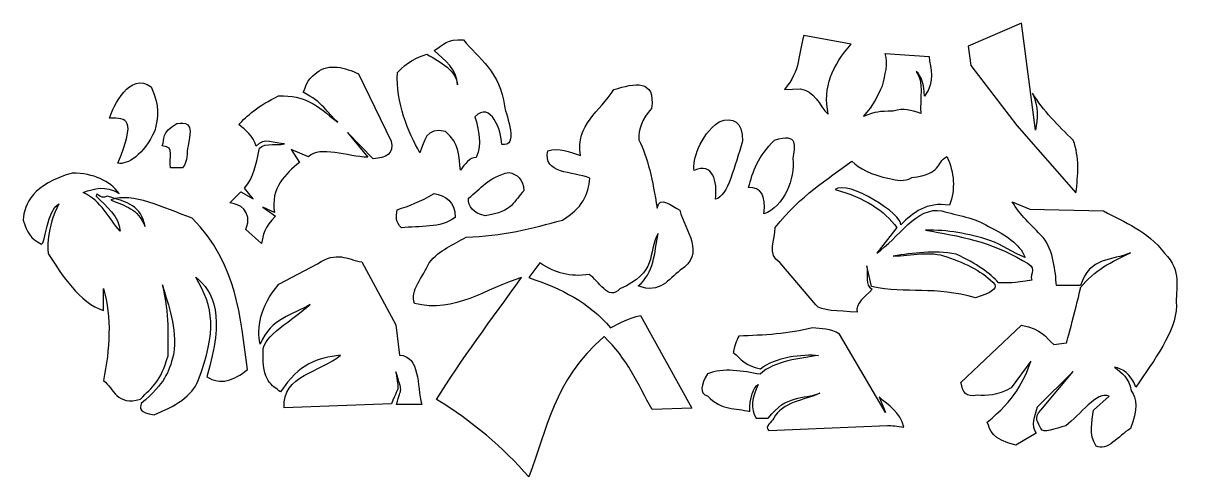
# Model space of a CAD drawing. Header units: centimetres. Extents: x -10 to 51.2, y -6.5 to 14.
# Drawn here: x 29.84 to 42.19, y -5.46 to -0.62 of the extents above; entities that cross this region are included whole.
import ezdxf

# ---------------------------------------------------------------- set-up
doc = ezdxf.new("R2010")
doc.units = ezdxf.units.CM
doc.header["$MEASUREMENT"] = 0
doc.layers.add('Layer 1', color=7, linetype='Continuous')

msp = doc.modelspace()

# ---------------------------------------------------------------- linework, layer by layer
at = {"layer": 'Layer 1', "color": 4, "lineweight": 25}
for points, knots in [([(41.05237, -2.4293), (41.05237, -2.4293), (40.42353, -1.71203), (40.42353, -1.71203), (40.42353, -1.71203), (40.42353, -1.71203), (39.93225, -1.07337), (39.93225, -1.07337), (39.93225, -1.07337), (39.93225, -1.07337), (39.90277, -0.86703), (39.90277, -0.86703), (39.90277, -0.86703), (39.90277, -0.86703), (40.47266, -0.62139), (40.47266, -0.62139), (40.47266, -0.62139), (40.47266, -0.62139), (40.62004, -1.76116), (40.62004, -1.76116), (40.62004, -1.76116), (40.64829, -1.64103), (40.65349, -1.51432), (40.59056, -1.36814), (40.59056, -1.36814), (40.70152, -1.55175), (40.86047, -1.71137), (41.02289, -1.86925), (41.02289, -1.86925), (41.09145, -2.04755), (41.07364, -2.23818), (41.05237, -2.42931), (41.05237, -2.42931), (41.05237, -2.42931), (41.05237, -2.4293), (41.05237, -2.4293)], [0, 0, 0, 0, 0.1, 0.1, 0.1, 0.1, 0.2, 0.2, 0.2, 0.2, 0.3, 0.3, 0.3, 0.3, 0.4, 0.4, 0.4, 0.4, 0.5, 0.5, 0.5, 0.5, 0.6, 0.6, 0.6, 0.6, 0.7, 0.7, 0.7, 0.7, 0.8, 0.8, 0.8, 0.8, 1, 1, 1, 1]), ([(34.06824, -2.00212), (34.1142, -1.87929), (34.12974, -1.7237), (34.33844, -1.77613), (34.33844, -1.77613), (34.49774, -1.90412), (34.47606, -2.04856), (34.50056, -2.18881), (34.50056, -2.18881), (34.54695, -2.11973), (34.59544, -2.05593), (34.6676, -2.05125), (34.6676, -2.05125), (34.72969, -1.90714), (34.69556, -1.76303), (34.65286, -1.61892), (34.65286, -1.61892), (34.81919, -1.44176), (34.94121, -1.77366), (34.9378, -1.91369), (34.9378, -1.91369), (35.12713, -1.94317), (34.98914, -1.61892), (34.96728, -1.50101), (34.96728, -1.50101), (34.93078, -1.15759), (34.68705, -0.98701), (34.53004, -0.79848), (34.53004, -0.79848), (34.35281, -0.79156), (34.32553, -0.84616), (34.22053, -0.91147), (34.22053, -0.91147), (34.32952, -1.01923), (34.4686, -1.11027), (34.46617, -1.27993), (34.46617, -1.27993), (34.45558, -1.12589), (34.29165, -1.04157), (34.14193, -0.95077), (34.14193, -0.95077), (34.03712, -0.98808), (33.93232, -1.03261), (33.82751, -1.14728), (33.82751, -1.14728), (33.80811, -1.46509), (33.94452, -1.78838), (34.06824, -2.00211), (34.06824, -2.00211), (34.06824, -2.00211), (34.06824, -2.00212), (34.06824, -2.00212)], [0, 0, 0, 0, 0.07142857, 0.07142857, 0.07142857, 0.07142857, 0.14285714, 0.14285714, 0.14285714, 0.14285714, 0.21428571, 0.21428571, 0.21428571, 0.21428571, 0.28571429, 0.28571429, 0.28571429, 0.28571429, 0.35714286, 0.35714286, 0.35714286, 0.35714286, 0.42857143, 0.42857143, 0.42857143, 0.42857143, 0.5, 0.5, 0.5, 0.5, 0.57142857, 0.57142857, 0.57142857, 0.57142857, 0.64285714, 0.64285714, 0.64285714, 0.64285714, 0.71428571, 0.71428571, 0.71428571, 0.71428571, 0.78571429, 0.78571429, 0.78571429, 0.78571429, 0.85714286, 0.85714286, 0.85714286, 0.85714286, 1, 1, 1, 1]), ([(37.9479, -1.32708), (38.12258, -1.13013), (38.09755, -0.93743), (38.15424, -0.75228), (38.15424, -0.75228), (38.15424, -0.75228), (38.66026, -0.84562), (38.66026, -0.84562), (38.66026, -0.84562), (38.45806, -1.07167), (38.35345, -1.30135), (38.41462, -1.59237), (38.41462, -1.59237), (38.31776, -1.49617), (38.26396, -1.33567), (38.11985, -1.32217), (38.11985, -1.32217), (38.11985, -1.32217), (37.9479, -1.32708), (37.9479, -1.32708)], [0, 0, 0, 0, 0.16666667, 0.16666667, 0.16666667, 0.16666667, 0.33333333, 0.33333333, 0.33333333, 0.33333333, 0.5, 0.5, 0.5, 0.5, 0.66666667, 0.66666667, 0.66666667, 0.66666667, 1, 1, 1, 1]), ([(38.79046, -1.61694), (38.92774, -1.56041), (38.95479, -1.5631), (39.10488, -1.55799), (39.10488, -1.55799), (39.22606, -1.52045), (39.28829, -1.54945), (39.39965, -1.58255), (39.39965, -1.58255), (39.38838, -1.42958), (39.43612, -1.2389), (39.35052, -1.13548), (39.35052, -1.13548), (39.40719, -1.18312), (39.43467, -1.27455), (39.43895, -1.40077), (39.43895, -1.40077), (39.56262, -1.23067), (39.49784, -1.11197), (39.48808, -0.97827), (39.48808, -0.97827), (39.48808, -0.97827), (39.02136, -0.94388), (39.02136, -0.94388), (39.02136, -0.94388), (39.05889, -1.05851), (39.01593, -1.17314), (38.99188, -1.28778), (38.99188, -1.28778), (38.93186, -1.40852), (38.90886, -1.48452), (38.79046, -1.61694)], [0, 0, 0, 0, 0.11111111, 0.11111111, 0.11111111, 0.11111111, 0.22222222, 0.22222222, 0.22222222, 0.22222222, 0.33333333, 0.33333333, 0.33333333, 0.33333333, 0.44444444, 0.44444444, 0.44444444, 0.44444444, 0.55555556, 0.55555556, 0.55555556, 0.55555556, 0.66666667, 0.66666667, 0.66666667, 0.66666667, 0.77777778, 0.77777778, 0.77777778, 0.77777778, 1, 1, 1, 1]), ([(32.38179, -2.96912), (32.39397, -2.88174), (32.41399, -2.7924), (32.52917, -2.67926), (32.52917, -2.67926), (32.52917, -2.67926), (32.39653, -2.581), (32.39653, -2.581), (32.39653, -2.581), (32.39653, -2.581), (32.51935, -2.63995), (32.51935, -2.63995), (32.51935, -2.63995), (32.47291, -2.37794), (32.63831, -2.2251), (32.78464, -2.10445), (32.78464, -2.10445), (32.78464, -2.10445), (32.69621, -1.96689), (32.69621, -1.96689), (32.69621, -1.96689), (32.69621, -1.96689), (32.8829, -2.04549), (32.8829, -2.04549), (32.8829, -2.04549), (33.00116, -1.92398), (33.30027, -2.04376), (33.51174, -2.0504), (33.51174, -2.0504), (33.51174, -2.0504), (33.29558, -1.78511), (33.29558, -1.78511), (33.29558, -1.78511), (33.29558, -1.78511), (33.5707, -2.06514), (33.5707, -2.06514), (33.5707, -2.06514), (33.70851, -2.05979), (33.79421, -2.01436), (33.7623, -1.87845), (33.7623, -1.87845), (33.7623, -1.87845), (33.41349, -1.16118), (33.41349, -1.16118), (33.41349, -1.16118), (33.2775, -1.09646), (33.09437, -1.0428), (32.97134, -1.14644), (32.97134, -1.14644), (32.83441, -1.24978), (32.86795, -1.2892), (32.82396, -1.35769), (32.82396, -1.35769), (33.03518, -1.46413), (33.07423, -1.57058), (33.19242, -1.67702), (33.19242, -1.67702), (32.95954, -1.48932), (32.84663, -1.38872), (32.56358, -1.39699), (32.56358, -1.39699), (32.34511, -1.49739), (32.21962, -1.6139), (32.14108, -1.70158), (32.14108, -1.70158), (32.21072, -1.76742), (32.29458, -1.8144), (32.32285, -1.93248), (32.32285, -1.93248), (32.40337, -1.82973), (32.52356, -1.90553), (32.62744, -1.90792), (32.62744, -1.90792), (32.53041, -1.92946), (32.35643, -1.88368), (32.35232, -1.98653), (32.35232, -1.98653), (32.31995, -2.1206), (32.3068, -2.25788), (32.20002, -2.37955), (32.20002, -2.37955), (32.20002, -2.37955), (32.29337, -2.49254), (32.29337, -2.49254), (32.29337, -2.49254), (32.29337, -2.49254), (32.16072, -2.41885), (32.16072, -2.41885), (32.16072, -2.41885), (32.16072, -2.41885), (32.04281, -2.53676), (32.04281, -2.53676), (32.04281, -2.53676), (32.13768, -2.54651), (32.29152, -2.61368), (32.21573, -2.82102), (32.21573, -2.82102), (32.21573, -2.82102), (32.3818, -2.96909), (32.3818, -2.96909), (32.3818, -2.96909), (32.3818, -2.96909), (32.38179, -2.96912), (32.38179, -2.96912)], [0, 0, 0, 0, 0.03703704, 0.03703704, 0.03703704, 0.03703704, 0.07407407, 0.07407407, 0.07407407, 0.07407407, 0.11111111, 0.11111111, 0.11111111, 0.11111111, 0.14814815, 0.14814815, 0.14814815, 0.14814815, 0.18518519, 0.18518519, 0.18518519, 0.18518519, 0.22222222, 0.22222222, 0.22222222, 0.22222222, 0.25925926, 0.25925926, 0.25925926, 0.25925926, 0.2962963, 0.2962963, 0.2962963, 0.2962963, 0.33333333, 0.33333333, 0.33333333, 0.33333333, 0.37037037, 0.37037037, 0.37037037, 0.37037037, 0.40740741, 0.40740741, 0.40740741, 0.40740741, 0.44444444, 0.44444444, 0.44444444, 0.44444444, 0.48148148, 0.48148148, 0.48148148, 0.48148148, 0.51851852, 0.51851852, 0.51851852, 0.51851852, 0.55555556, 0.55555556, 0.55555556, 0.55555556, 0.59259259, 0.59259259, 0.59259259, 0.59259259, 0.62962963, 0.62962963, 0.62962963, 0.62962963, 0.66666667, 0.66666667, 0.66666667, 0.66666667, 0.7037037, 0.7037037, 0.7037037, 0.7037037, 0.74074074, 0.74074074, 0.74074074, 0.74074074, 0.77777778, 0.77777778, 0.77777778, 0.77777778, 0.81481481, 0.81481481, 0.81481481, 0.81481481, 0.85185185, 0.85185185, 0.85185185, 0.85185185, 0.88888889, 0.88888889, 0.88888889, 0.88888889, 0.92592593, 0.92592593, 0.92592593, 0.92592593, 1, 1, 1, 1]), ([(30.7634, -1.63267), (30.95311, -1.63494), (31.04694, -1.63241), (30.85183, -2.11412), (30.85183, -2.11412), (30.955, -2.13358), (31.12695, -2.02287), (31.24486, -1.77022), (31.24486, -1.77022), (31.28109, -1.63453), (31.30133, -1.49684), (31.20556, -1.29859), (31.20556, -1.29859), (30.97957, -1.13343), (30.80271, -1.50875), (30.76341, -1.63266), (30.76341, -1.63266), (30.76341, -1.63266), (30.7634, -1.63267), (30.7634, -1.63267)], [0, 0, 0, 0, 0.16666667, 0.16666667, 0.16666667, 0.16666667, 0.33333333, 0.33333333, 0.33333333, 0.33333333, 0.5, 0.5, 0.5, 0.5, 0.66666667, 0.66666667, 0.66666667, 0.66666667, 1, 1, 1, 1]), ([(36.8337, -2.61561), (36.76093, -2.57803), (36.6141, -2.44469), (36.59297, -2.59105), (36.59297, -2.59105), (36.54318, -2.29925), (36.498, -2.05225), (36.39646, -1.86395), (36.39646, -1.86395), (36.39463, -1.75259), (36.43121, -1.64124), (36.53402, -1.52988), (36.53402, -1.52988), (36.57549, -1.21166), (36.35935, -1.26146), (36.13117, -1.32846), (36.13117, -1.32846), (35.98474, -1.56395), (35.72241, -1.70069), (35.77745, -2.03099), (35.77745, -2.03099), (35.66118, -1.99828), (35.54491, -1.94096), (35.42864, -1.98186), (35.42864, -1.98186), (35.37348, -2.23161), (35.69427, -2.1994), (35.87571, -2.27172), (35.87571, -2.27172), (35.86824, -2.44451), (35.7895, -2.5983), (35.58585, -2.71879), (35.58585, -2.71879), (35.26549, -2.80742), (34.93824, -2.89426), (34.55907, -2.90056), (34.55907, -2.90056), (34.42406, -2.98227), (34.2771, -3.03408), (34.16604, -3.17568), (34.16604, -3.17568), (34.10421, -3.32073), (33.95437, -3.47458), (34.00883, -3.60801), (34.00883, -3.60801), (34.44197, -3.71851), (34.77366, -3.44354), (35.1486, -3.33289), (35.1486, -3.33289), (34.8342, -3.77045), (34.49791, -4.21677), (34.24464, -4.62987), (34.24464, -4.62987), (34.62562, -4.86489), (34.95102, -5.1416), (35.2272, -5.45522), (35.2272, -5.45522), (35.42191, -4.95241), (35.48016, -4.44019), (36.02799, -3.96173), (36.02799, -3.96173), (36.27501, -4.19171), (36.38983, -4.47125), (36.53892, -4.73795), (36.53892, -4.73795), (36.53892, -4.73795), (36.96142, -4.72321), (36.96142, -4.72321), (36.96142, -4.72321), (36.96142, -4.72321), (36.4161, -3.73574), (36.4161, -3.73574), (36.4161, -3.73574), (36.29265, -3.76295), (36.19463, -3.81559), (36.09677, -3.86839), (36.09677, -3.86839), (35.86693, -3.59405), (35.57495, -3.45003), (35.2272, -3.33289), (35.2272, -3.33289), (35.2272, -3.33289), (35.34511, -3.17568), (35.34511, -3.17568), (35.34511, -3.17568), (35.51626, -3.28559), (35.66099, -3.33025), (35.87078, -3.2985), (35.87078, -3.2985), (35.96561, -3.36034), (36.07646, -3.59065), (36.19502, -3.4508), (36.19502, -3.4508), (36.60132, -3.28314), (36.48869, -3.07568), (36.60278, -2.86126), (36.60278, -2.86126), (36.56342, -3.07093), (36.56086, -3.2831), (36.39153, -3.42132), (36.39153, -3.42132), (36.62713, -3.50994), (36.71298, -3.34897), (36.8386, -3.25428), (36.8386, -3.25428), (37.11403, -3.08097), (36.89522, -2.83706), (36.83369, -2.61562), (36.83369, -2.61562), (36.83369, -2.61562), (36.8337, -2.61561), (36.8337, -2.61561)], [0, 0, 0, 0, 0.03448276, 0.03448276, 0.03448276, 0.03448276, 0.06896552, 0.06896552, 0.06896552, 0.06896552, 0.10344828, 0.10344828, 0.10344828, 0.10344828, 0.13793103, 0.13793103, 0.13793103, 0.13793103, 0.17241379, 0.17241379, 0.17241379, 0.17241379, 0.20689655, 0.20689655, 0.20689655, 0.20689655, 0.24137931, 0.24137931, 0.24137931, 0.24137931, 0.27586207, 0.27586207, 0.27586207, 0.27586207, 0.31034483, 0.31034483, 0.31034483, 0.31034483, 0.34482759, 0.34482759, 0.34482759, 0.34482759, 0.37931034, 0.37931034, 0.37931034, 0.37931034, 0.4137931, 0.4137931, 0.4137931, 0.4137931, 0.44827586, 0.44827586, 0.44827586, 0.44827586, 0.48275862, 0.48275862, 0.48275862, 0.48275862, 0.51724138, 0.51724138, 0.51724138, 0.51724138, 0.55172414, 0.55172414, 0.55172414, 0.55172414, 0.5862069, 0.5862069, 0.5862069, 0.5862069, 0.62068966, 0.62068966, 0.62068966, 0.62068966, 0.65517241, 0.65517241, 0.65517241, 0.65517241, 0.68965517, 0.68965517, 0.68965517, 0.68965517, 0.72413793, 0.72413793, 0.72413793, 0.72413793, 0.75862069, 0.75862069, 0.75862069, 0.75862069, 0.79310345, 0.79310345, 0.79310345, 0.79310345, 0.82758621, 0.82758621, 0.82758621, 0.82758621, 0.86206897, 0.86206897, 0.86206897, 0.86206897, 0.89655172, 0.89655172, 0.89655172, 0.89655172, 0.93103448, 0.93103448, 0.93103448, 0.93103448, 1, 1, 1, 1]), ([(31.48067, -1.69162), (31.30584, -1.79063), (31.35628, -1.85209), (31.32346, -1.92743), (31.32346, -1.92743), (31.47137, -1.94273), (31.38664, -2.04981), (31.41189, -2.16324), (31.41189, -2.16324), (31.41189, -2.16324), (31.53962, -2.16324), (31.53962, -2.16324), (31.53962, -2.16324), (31.60355, -2.08464), (31.58117, -2.00603), (31.59857, -1.92743), (31.59857, -1.92743), (31.66434, -1.65619), (31.56724, -1.68354), (31.48066, -1.69162), (31.48066, -1.69162), (31.48066, -1.69162), (31.48067, -1.69162), (31.48067, -1.69162)], [0, 0, 0, 0, 0.14285714, 0.14285714, 0.14285714, 0.14285714, 0.28571429, 0.28571429, 0.28571429, 0.28571429, 0.42857143, 0.42857143, 0.42857143, 0.42857143, 0.57142857, 0.57142857, 0.57142857, 0.57142857, 0.71428571, 0.71428571, 0.71428571, 0.71428571, 1, 1, 1, 1]), ([(36.98735, -2.19197), (37.18535, -2.10198), (37.23828, -2.3016), (37.21334, -2.49656), (37.21334, -2.49656), (37.34812, -2.47149), (37.41751, -2.1358), (37.5032, -1.87755), (37.5032, -1.87755), (37.49808, -1.66699), (37.40929, -1.61759), (37.25264, -1.67121), (37.25264, -1.67121), (37.04089, -1.82514), (36.97095, -2.08225), (36.98735, -2.19197)], [0, 0, 0, 0, 0.2, 0.2, 0.2, 0.2, 0.4, 0.4, 0.4, 0.4, 0.6, 0.6, 0.6, 0.6, 1, 1, 1, 1]), ([(37.56706, -2.37374), (37.6942, -2.36886), (37.75621, -2.45398), (37.72918, -2.65377), (37.72918, -2.65377), (37.93764, -2.58172), (38.06745, -2.27385), (38.03869, -2.06423), (38.03869, -2.06423), (38.05392, -1.93634), (38.1044, -1.78121), (37.84218, -1.86772), (37.84218, -1.86772), (37.67351, -2.03639), (37.60567, -2.20507), (37.56706, -2.37374)], [0, 0, 0, 0, 0.2, 0.2, 0.2, 0.2, 0.4, 0.4, 0.4, 0.4, 0.6, 0.6, 0.6, 0.6, 1, 1, 1, 1]), ([(39.67716, -2.04138), (39.5527, -2.11671), (39.6375, -2.22193), (39.30379, -2.26737), (39.30379, -2.26737), (39.22518, -2.31423), (39.14658, -2.2939), (39.06797, -2.2772), (39.06797, -2.2772), (38.86727, -2.23711), (38.74835, -2.16976), (38.66512, -2.09051), (38.66512, -2.09051), (38.39568, -2.29752), (38.13118, -2.44526), (37.84959, -2.79795), (37.84959, -2.79795), (37.85398, -2.9264), (37.75466, -3.08943), (37.89872, -3.17132), (37.89872, -3.17132), (37.89872, -3.17132), (38.28192, -3.6233), (38.28192, -3.6233), (38.28192, -3.6233), (38.34074, -3.69322), (38.51159, -3.68321), (38.72407, -3.70191), (38.72407, -3.70191), (38.69898, -3.61034), (38.80896, -3.53566), (38.88128, -3.45627), (38.88128, -3.45627), (38.79801, -3.40215), (38.84075, -3.32895), (38.82724, -3.20572), (38.82724, -3.20572), (38.82724, -3.20572), (38.87637, -3.4268), (38.87637, -3.4268), (38.87637, -3.4268), (39.25343, -3.50986), (39.554, -3.41824), (39.98175, -3.54962), (39.98175, -3.54962), (40.16033, -3.48946), (40.20444, -3.45431), (40.18809, -3.40715), (40.18809, -3.40715), (40.07089, -3.27096), (39.88554, -3.18345), (39.67716, -3.11238), (39.67716, -3.11238), (39.49875, -3.0398), (39.29751, -3.10418), (39.10727, -3.10255), (39.10727, -3.10255), (39.32166, -3.07103), (39.5355, -3.03786), (39.77541, -3.0829), (39.77541, -3.0829), (39.99389, -3.18443), (40.13988, -3.28596), (40.22739, -3.38749), (40.22739, -3.38749), (40.32579, -3.38498), (40.38547, -3.39699), (40.58111, -3.35801), (40.58111, -3.35801), (40.55549, -3.28923), (40.65974, -3.22045), (40.48285, -3.15167), (40.48285, -3.15167), (40.15588, -2.9505), (39.80375, -2.88769), (39.45116, -2.82742), (39.45116, -2.82742), (39.67963, -2.82127), (39.91257, -2.86424), (40.13398, -2.93567), (40.13398, -2.93567), (40.27356, -2.9807), (40.37317, -3.06753), (40.51232, -3.11727), (40.51232, -3.11727), (40.44176, -2.9617), (40.31761, -2.88964), (40.1193, -2.78811), (40.1193, -2.78811), (39.97524, -2.68974), (39.79043, -2.67291), (39.62311, -2.62107), (39.62311, -2.62107), (39.35844, -2.56909), (39.16002, -2.91467), (38.9304, -3.07305), (38.9304, -3.07305), (38.9304, -3.07305), (39.14656, -2.79793), (39.14656, -2.79793), (39.14656, -2.79793), (39.0113, -2.62156), (38.80667, -2.47987), (38.48824, -2.39508), (38.48824, -2.39508), (38.62069, -2.28018), (39.22019, -2.67119), (39.18586, -2.76845), (39.18586, -2.76845), (39.32, -2.64269), (39.45712, -2.52123), (39.70662, -2.56211), (39.70662, -2.56211), (39.76858, -2.38852), (39.75929, -2.21494), (39.67714, -2.04135), (39.67714, -2.04135), (39.67714, -2.04135), (39.67716, -2.04138), (39.67716, -2.04138)], [0, 0, 0, 0, 0.03225806, 0.03225806, 0.03225806, 0.03225806, 0.06451613, 0.06451613, 0.06451613, 0.06451613, 0.09677419, 0.09677419, 0.09677419, 0.09677419, 0.12903226, 0.12903226, 0.12903226, 0.12903226, 0.16129032, 0.16129032, 0.16129032, 0.16129032, 0.19354839, 0.19354839, 0.19354839, 0.19354839, 0.22580645, 0.22580645, 0.22580645, 0.22580645, 0.25806452, 0.25806452, 0.25806452, 0.25806452, 0.29032258, 0.29032258, 0.29032258, 0.29032258, 0.32258065, 0.32258065, 0.32258065, 0.32258065, 0.35483871, 0.35483871, 0.35483871, 0.35483871, 0.38709677, 0.38709677, 0.38709677, 0.38709677, 0.41935484, 0.41935484, 0.41935484, 0.41935484, 0.4516129, 0.4516129, 0.4516129, 0.4516129, 0.48387097, 0.48387097, 0.48387097, 0.48387097, 0.51612903, 0.51612903, 0.51612903, 0.51612903, 0.5483871, 0.5483871, 0.5483871, 0.5483871, 0.58064516, 0.58064516, 0.58064516, 0.58064516, 0.61290323, 0.61290323, 0.61290323, 0.61290323, 0.64516129, 0.64516129, 0.64516129, 0.64516129, 0.67741935, 0.67741935, 0.67741935, 0.67741935, 0.70967742, 0.70967742, 0.70967742, 0.70967742, 0.74193548, 0.74193548, 0.74193548, 0.74193548, 0.77419355, 0.77419355, 0.77419355, 0.77419355, 0.80645161, 0.80645161, 0.80645161, 0.80645161, 0.83870968, 0.83870968, 0.83870968, 0.83870968, 0.87096774, 0.87096774, 0.87096774, 0.87096774, 0.90322581, 0.90322581, 0.90322581, 0.90322581, 0.93548387, 0.93548387, 0.93548387, 0.93548387, 1, 1, 1, 1]), ([(30.04026, -2.97544), (29.91459, -2.91115), (29.89155, -2.86213), (29.84375, -2.71997), (29.84375, -2.71997), (29.8551, -2.53979), (29.94797, -2.34103), (30.36451, -2.21886), (30.36451, -2.21886), (30.60068, -2.22178), (30.76037, -2.30118), (30.86562, -2.43502), (30.86562, -2.43502), (30.71466, -2.34836), (30.60718, -2.38086), (30.48242, -2.42519), (30.48242, -2.42519), (30.68004, -2.51834), (30.75175, -2.69543), (30.87544, -2.83787), (30.87544, -2.83787), (30.86431, -2.6764), (30.73069, -2.57617), (30.61997, -2.4645), (30.61997, -2.4645), (30.63131, -2.39647), (30.65089, -2.51476), (30.73788, -2.4645), (30.73788, -2.4645), (30.95929, -2.52925), (31.10182, -2.56757), (31.14073, -2.78875), (31.14073, -2.78875), (31.06014, -2.58681), (30.93475, -2.57745), (30.77718, -2.50381), (30.77718, -2.50381), (31.0089, -2.41865), (31.33601, -2.58788), (31.64183, -2.70032), (31.64183, -2.70032), (32.12268, -3.18414), (32.15494, -3.75207), (32.23137, -4.31172), (32.23137, -4.31172), (32.08726, -4.43008), (31.94315, -4.48096), (31.79904, -4.39033), (31.79904, -4.39033), (31.99111, -3.74353), (31.87917, -3.48182), (31.68113, -3.32916), (31.68113, -3.32916), (31.87367, -3.65181), (31.906, -3.89746), (31.70569, -4.42963), (31.70569, -4.42963), (31.65112, -4.58903), (31.45005, -4.71203), (31.23897, -4.79318), (31.23897, -4.79318), (31.07994, -4.77005), (31.07952, -4.72425), (31.10141, -4.67527), (31.10141, -4.67527), (31.35697, -4.44681), (31.38731, -4.35827), (31.44531, -4.15451), (31.44531, -4.15451), (31.48281, -3.84799), (31.38777, -3.64088), (31.3274, -3.40776), (31.3274, -3.40776), (31.40601, -3.73528), (31.38635, -3.96127), (31.38635, -4.16433), (31.38635, -4.16433), (31.30278, -4.44976), (31.22424, -4.49188), (31.09158, -4.62613), (31.09158, -4.62613), (30.83721, -4.70454), (30.81146, -4.51625), (30.69855, -4.42962), (30.69855, -4.42962), (30.76667, -4.09075), (30.78708, -3.75982), (30.69855, -3.44706), (30.69855, -3.44706), (30.69855, -3.44706), (30.69855, -3.68287), (30.69855, -3.68287), (30.69855, -3.68287), (30.44889, -3.60548), (30.25217, -3.29966), (30.11379, -3.08319), (30.11379, -3.08319), (30.09822, -3.05884), (30.09215, -2.78784), (30.22364, -2.54641), (30.22364, -2.54641), (30.10049, -2.60118), (30.07558, -2.98029), (30.04024, -2.97543), (30.04024, -2.97543), (30.04024, -2.97543), (30.04026, -2.97544), (30.04026, -2.97544)], [0, 0, 0, 0, 0.03571429, 0.03571429, 0.03571429, 0.03571429, 0.07142857, 0.07142857, 0.07142857, 0.07142857, 0.10714286, 0.10714286, 0.10714286, 0.10714286, 0.14285714, 0.14285714, 0.14285714, 0.14285714, 0.17857143, 0.17857143, 0.17857143, 0.17857143, 0.21428571, 0.21428571, 0.21428571, 0.21428571, 0.25, 0.25, 0.25, 0.25, 0.28571429, 0.28571429, 0.28571429, 0.28571429, 0.32142857, 0.32142857, 0.32142857, 0.32142857, 0.35714286, 0.35714286, 0.35714286, 0.35714286, 0.39285714, 0.39285714, 0.39285714, 0.39285714, 0.42857143, 0.42857143, 0.42857143, 0.42857143, 0.46428571, 0.46428571, 0.46428571, 0.46428571, 0.5, 0.5, 0.5, 0.5, 0.53571429, 0.53571429, 0.53571429, 0.53571429, 0.57142857, 0.57142857, 0.57142857, 0.57142857, 0.60714286, 0.60714286, 0.60714286, 0.60714286, 0.64285714, 0.64285714, 0.64285714, 0.64285714, 0.67857143, 0.67857143, 0.67857143, 0.67857143, 0.71428571, 0.71428571, 0.71428571, 0.71428571, 0.75, 0.75, 0.75, 0.75, 0.78571429, 0.78571429, 0.78571429, 0.78571429, 0.82142857, 0.82142857, 0.82142857, 0.82142857, 0.85714286, 0.85714286, 0.85714286, 0.85714286, 0.89285714, 0.89285714, 0.89285714, 0.89285714, 0.92857143, 0.92857143, 0.92857143, 0.92857143, 1, 1, 1, 1]), ([(34.58396, -2.48602), (34.58325, -2.57808), (34.63074, -2.64604), (34.76082, -2.67271), (34.76082, -2.67271), (35.06797, -2.63416), (35.06998, -2.50586), (35.1735, -2.40742), (35.1735, -2.40742), (35.16758, -2.27994), (35.1002, -2.2344), (35.01629, -2.21091), (35.01629, -2.21091), (34.78947, -2.26126), (34.71672, -2.38865), (34.58396, -2.48603), (34.58396, -2.48603), (34.58396, -2.48603), (34.58396, -2.48602), (34.58396, -2.48602)], [0, 0, 0, 0, 0.16666667, 0.16666667, 0.16666667, 0.16666667, 0.33333333, 0.33333333, 0.33333333, 0.33333333, 0.5, 0.5, 0.5, 0.5, 0.66666667, 0.66666667, 0.66666667, 0.66666667, 1, 1, 1, 1]), ([(33.82549, -2.61206), (33.8153, -2.68882), (33.8055, -2.7393), (33.8697, -2.80366), (33.8697, -2.80366), (34.06539, -2.77689), (34.28403, -2.81134), (34.4445, -2.69067), (34.4445, -2.69067), (34.44476, -2.52398), (34.33606, -2.45802), (34.21851, -2.4352), (34.21851, -2.4352), (34.06843, -2.52864), (33.95247, -2.56231), (33.82549, -2.61206)], [0, 0, 0, 0, 0.2, 0.2, 0.2, 0.2, 0.4, 0.4, 0.4, 0.4, 0.6, 0.6, 0.6, 0.6, 1, 1, 1, 1]), ([(40.37331, -2.52338), (40.45484, -2.66749), (40.57079, -2.76247), (40.70247, -2.90658), (40.70247, -2.90658), (40.81607, -3.05123), (40.83076, -3.26044), (40.84494, -3.41751), (40.84494, -3.41751), (40.84494, -3.41751), (41.10041, -3.41751), (41.10041, -3.41751), (41.10041, -3.41751), (41.19515, -3.10622), (41.44187, -3.15585), (41.63099, -3.0687), (41.63099, -3.0687), (41.43527, -3.15851), (41.24454, -3.25707), (41.10041, -3.43716), (41.10041, -3.43716), (41.10041, -3.47646), (40.95302, -4.0267), (40.95302, -4.0267), (40.95302, -4.0267), (40.95302, -4.0267), (40.81546, -4.04635), (40.81546, -4.04635), (40.81546, -4.04635), (40.72844, -3.97004), (40.69261, -3.87977), (40.47156, -3.84001), (40.47156, -3.84001), (40.47156, -3.84001), (39.82798, -4.4492), (39.82798, -4.4492), (39.82798, -4.4492), (39.84469, -4.55605), (39.87852, -4.61079), (39.99993, -4.58676), (39.99993, -4.58676), (40.10507, -4.58863), (40.20747, -4.5953), (40.36348, -4.50816), (40.36348, -4.50816), (40.36348, -4.50816), (40.56982, -4.22322), (40.56982, -4.22322), (40.56982, -4.22322), (40.50394, -4.42902), (40.39466, -4.63993), (40.10802, -4.87171), (40.10802, -4.87171), (40.14078, -4.96123), (40.15198, -5.05315), (40.41261, -5.11735), (40.41261, -5.11735), (40.41261, -5.11735), (40.62877, -4.98962), (40.62877, -4.98962), (40.62877, -4.98962), (40.56721, -4.90718), (40.61306, -4.80939), (40.6386, -4.7145), (40.6386, -4.7145), (40.6386, -4.7145), (41.0218, -4.3313), (41.0218, -4.3313), (41.0218, -4.3313), (41.0218, -4.3313), (40.6779, -4.74398), (40.6779, -4.74398), (40.6779, -4.74398), (40.58957, -4.82911), (40.65743, -4.87954), (40.6779, -4.94049), (40.6779, -4.94049), (40.69947, -4.99752), (40.83576, -4.93984), (40.94319, -4.91101), (40.94319, -4.91101), (41.09816, -4.79844), (41.27332, -4.53448), (41.40499, -4.59659), (41.40499, -4.59659), (41.40499, -4.59659), (41.23795, -4.74397), (41.23795, -4.74397), (41.23795, -4.74397), (41.22566, -4.8717), (41.18143, -4.99944), (41.26743, -5.12717), (41.26743, -5.12717), (41.37832, -5.18845), (41.5083, -5.02059), (41.63098, -4.94048), (41.63098, -4.94048), (41.71657, -4.73885), (41.69866, -4.6219), (41.64081, -4.53763), (41.64081, -4.53763), (41.61666, -4.40191), (41.53898, -4.34648), (41.46395, -4.28708), (41.46395, -4.28708), (41.54993, -4.30425), (41.62998, -4.35107), (41.68994, -4.49833), (41.68994, -4.49833), (41.88696, -4.20658), (42.11372, -3.91286), (42.12227, -3.63368), (42.12227, -3.63368), (42.10519, -3.44699), (42.18951, -3.26031), (41.99454, -3.07362), (41.99454, -3.07362), (41.8074, -2.82621), (41.56974, -2.74721), (41.34605, -2.62164), (41.34605, -2.62164), (41.34605, -2.62164), (40.56, -2.60199), (40.56, -2.60199), (40.56, -2.60199), (40.56, -2.60199), (40.37331, -2.52338), (40.37331, -2.52338)], [0, 0, 0, 0, 0.03030303, 0.03030303, 0.03030303, 0.03030303, 0.06060606, 0.06060606, 0.06060606, 0.06060606, 0.09090909, 0.09090909, 0.09090909, 0.09090909, 0.12121212, 0.12121212, 0.12121212, 0.12121212, 0.15151515, 0.15151515, 0.15151515, 0.15151515, 0.18181818, 0.18181818, 0.18181818, 0.18181818, 0.21212121, 0.21212121, 0.21212121, 0.21212121, 0.24242424, 0.24242424, 0.24242424, 0.24242424, 0.27272727, 0.27272727, 0.27272727, 0.27272727, 0.3030303, 0.3030303, 0.3030303, 0.3030303, 0.33333333, 0.33333333, 0.33333333, 0.33333333, 0.36363636, 0.36363636, 0.36363636, 0.36363636, 0.39393939, 0.39393939, 0.39393939, 0.39393939, 0.42424242, 0.42424242, 0.42424242, 0.42424242, 0.45454545, 0.45454545, 0.45454545, 0.45454545, 0.48484848, 0.48484848, 0.48484848, 0.48484848, 0.51515152, 0.51515152, 0.51515152, 0.51515152, 0.54545455, 0.54545455, 0.54545455, 0.54545455, 0.57575758, 0.57575758, 0.57575758, 0.57575758, 0.60606061, 0.60606061, 0.60606061, 0.60606061, 0.63636364, 0.63636364, 0.63636364, 0.63636364, 0.66666667, 0.66666667, 0.66666667, 0.66666667, 0.6969697, 0.6969697, 0.6969697, 0.6969697, 0.72727273, 0.72727273, 0.72727273, 0.72727273, 0.75757576, 0.75757576, 0.75757576, 0.75757576, 0.78787879, 0.78787879, 0.78787879, 0.78787879, 0.81818182, 0.81818182, 0.81818182, 0.81818182, 0.84848485, 0.84848485, 0.84848485, 0.84848485, 0.87878788, 0.87878788, 0.87878788, 0.87878788, 0.90909091, 0.90909091, 0.90909091, 0.90909091, 0.93939394, 0.93939394, 0.93939394, 0.93939394, 1, 1, 1, 1]), ([(32.56448, -3.40166), (32.36144, -3.64975), (32.32754, -3.8688), (32.36797, -4.04032), (32.36797, -4.04032), (32.48344, -3.75623), (32.71219, -3.73649), (32.89855, -3.61782), (32.89855, -3.61782), (32.71952, -3.78486), (32.39068, -3.95189), (32.39744, -4.11893), (32.39744, -4.11893), (32.3876, -4.4432), (32.49333, -4.47856), (32.58413, -4.55126), (32.58413, -4.55126), (32.78286, -4.24251), (32.97431, -4.19335), (33.22279, -4.15824), (33.22279, -4.15824), (33.01563, -4.33977), (32.59603, -4.37259), (32.62343, -4.7183), (32.62343, -4.7183), (32.62343, -4.7183), (33.7632, -4.679), (33.7632, -4.679), (33.7632, -4.679), (33.86328, -4.43991), (33.83405, -4.57419), (33.81233, -4.3351), (33.81233, -4.3351), (33.88387, -4.57327), (33.87311, -4.48515), (33.81724, -4.68391), (33.81724, -4.68391), (33.81724, -4.68391), (34.08744, -4.68391), (34.08744, -4.68391), (34.08744, -4.68391), (34.0335, -4.48541), (34.07193, -4.16661), (33.85163, -4.15824), (33.85163, -4.15824), (33.85163, -4.15824), (33.81233, -3.83399), (33.81233, -3.83399), (33.81233, -3.83399), (33.81233, -3.83399), (33.44878, -3.16585), (33.44878, -3.16585), (33.44878, -3.16585), (33.28666, -3.13718), (33.18726, -3.04621), (32.97715, -3.1855), (32.97715, -3.1855), (32.97715, -3.1855), (32.56447, -3.40166), (32.56447, -3.40166), (32.56447, -3.40166), (32.56447, -3.40166), (32.56448, -3.40166), (32.56448, -3.40166)], [0, 0, 0, 0, 0.05882353, 0.05882353, 0.05882353, 0.05882353, 0.11764706, 0.11764706, 0.11764706, 0.11764706, 0.17647059, 0.17647059, 0.17647059, 0.17647059, 0.23529412, 0.23529412, 0.23529412, 0.23529412, 0.29411765, 0.29411765, 0.29411765, 0.29411765, 0.35294118, 0.35294118, 0.35294118, 0.35294118, 0.41176471, 0.41176471, 0.41176471, 0.41176471, 0.47058824, 0.47058824, 0.47058824, 0.47058824, 0.52941176, 0.52941176, 0.52941176, 0.52941176, 0.58823529, 0.58823529, 0.58823529, 0.58823529, 0.64705882, 0.64705882, 0.64705882, 0.64705882, 0.70588235, 0.70588235, 0.70588235, 0.70588235, 0.76470588, 0.76470588, 0.76470588, 0.76470588, 0.82352941, 0.82352941, 0.82352941, 0.82352941, 0.88235294, 0.88235294, 0.88235294, 0.88235294, 1, 1, 1, 1]), ([(39.04411, -4.9078), (39.04411, -4.9078), (37.78152, -4.96184), (37.78152, -4.96184), (37.78152, -4.96184), (37.73034, -4.91599), (37.81662, -4.87505), (37.83556, -4.82919), (37.83556, -4.82919), (37.92687, -4.65795), (38.15328, -4.64113), (38.32684, -4.5639), (38.32684, -4.5639), (38.14469, -4.63217), (37.97046, -4.57363), (37.77661, -4.82919), (37.77661, -4.82919), (37.77661, -4.82919), (37.64888, -4.82919), (37.64888, -4.82919), (37.64888, -4.82919), (37.58147, -4.73183), (37.60542, -4.60707), (37.66853, -4.47056), (37.66853, -4.47056), (37.62228, -4.49424), (37.57452, -4.62013), (37.5801, -4.76042), (37.5801, -4.76042), (37.42944, -4.71682), (37.27878, -4.75389), (37.12812, -4.59338), (37.12812, -4.59338), (37.03922, -4.56663), (37.06042, -4.47566), (37.12812, -4.35757), (37.12812, -4.35757), (37.29319, -4.28948), (37.51031, -4.32823), (37.68818, -4.36248), (37.68818, -4.36248), (37.84479, -4.21657), (38.11765, -4.19343), (38.31211, -4.16106), (38.31211, -4.16106), (38.13897, -4.1431), (37.85314, -4.17752), (37.6931, -4.30353), (37.6931, -4.30353), (37.52565, -4.27423), (37.4864, -4.19701), (37.40324, -4.13158), (37.40324, -4.13158), (37.41564, -4.06538), (37.43673, -4.00786), (37.46219, -3.95472), (37.46219, -3.95472), (37.72665, -3.9473), (37.99593, -3.93451), (38.24824, -3.86629), (38.24824, -3.86629), (38.34322, -3.88099), (38.4382, -3.87236), (38.53318, -3.93507), (38.53318, -3.93507), (38.53318, -3.93507), (39.02446, -4.77025), (39.02446, -4.77025), (39.02446, -4.77025), (39.02446, -4.77025), (38.95568, -4.60321), (38.95568, -4.60321), (38.95568, -4.60321), (39.05533, -4.69782), (39.1817, -4.76038), (39.22097, -4.92746), (39.22097, -4.92746), (39.14632, -4.91306), (39.0928, -4.90923), (39.04411, -4.90781), (39.04411, -4.90781), (39.04411, -4.90781), (39.04411, -4.9078), (39.04411, -4.9078)], [0, 0, 0, 0, 0.04545455, 0.04545455, 0.04545455, 0.04545455, 0.09090909, 0.09090909, 0.09090909, 0.09090909, 0.13636364, 0.13636364, 0.13636364, 0.13636364, 0.18181818, 0.18181818, 0.18181818, 0.18181818, 0.22727273, 0.22727273, 0.22727273, 0.22727273, 0.27272727, 0.27272727, 0.27272727, 0.27272727, 0.31818182, 0.31818182, 0.31818182, 0.31818182, 0.36363636, 0.36363636, 0.36363636, 0.36363636, 0.40909091, 0.40909091, 0.40909091, 0.40909091, 0.45454545, 0.45454545, 0.45454545, 0.45454545, 0.5, 0.5, 0.5, 0.5, 0.54545455, 0.54545455, 0.54545455, 0.54545455, 0.59090909, 0.59090909, 0.59090909, 0.59090909, 0.63636364, 0.63636364, 0.63636364, 0.63636364, 0.68181818, 0.68181818, 0.68181818, 0.68181818, 0.72727273, 0.72727273, 0.72727273, 0.72727273, 0.77272727, 0.77272727, 0.77272727, 0.77272727, 0.81818182, 0.81818182, 0.81818182, 0.81818182, 0.86363636, 0.86363636, 0.86363636, 0.86363636, 0.90909091, 0.90909091, 0.90909091, 0.90909091, 1, 1, 1, 1])]:
    msp.add_open_spline(points, degree=3, knots=knots, dxfattribs=at)

doc.saveas('drawing.dxf')
